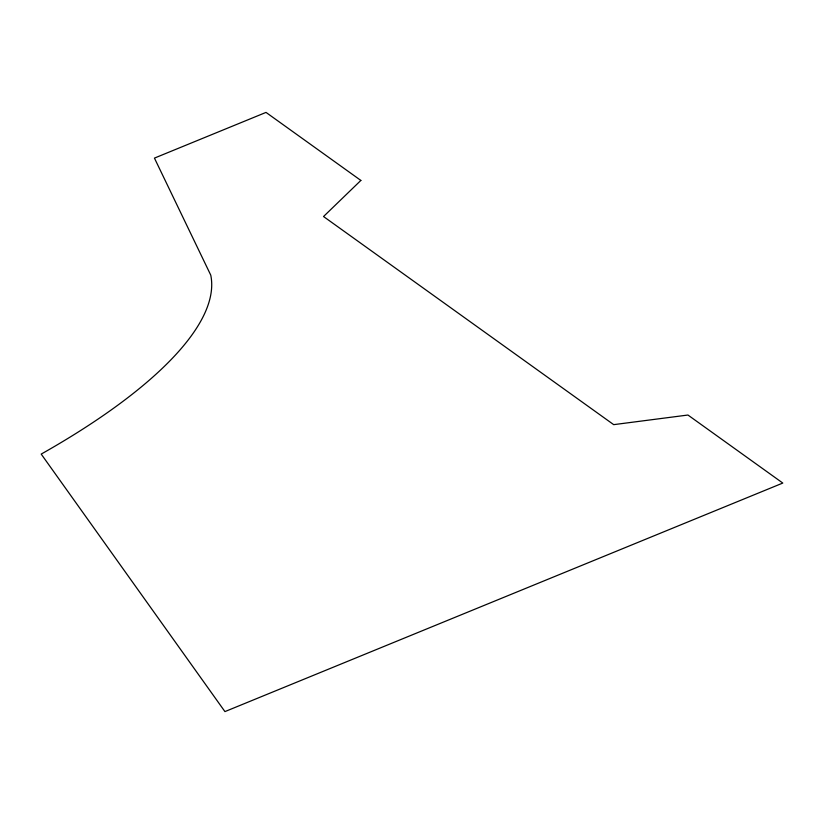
<?xml version="1.0" encoding="UTF-8"?>
<svg xmlns="http://www.w3.org/2000/svg" width="824" height="824" viewBox="0 0 824 824"><rect width="100%" height="100%" fill="white"/><g stroke="black" fill="none" stroke-linecap="round" stroke-linejoin="round"><path stroke-width="1.24" d="M360.861 180.435L323.533 216.527L613.705 424.648L687.947 415.028L782.8 483.06L224.931 711.596L41.2 454.086A471.421 144.107 -18.4 0 0 210.748 275.123L154.438 158.105L266.008 112.404L360.861 180.435"/></g></svg>
